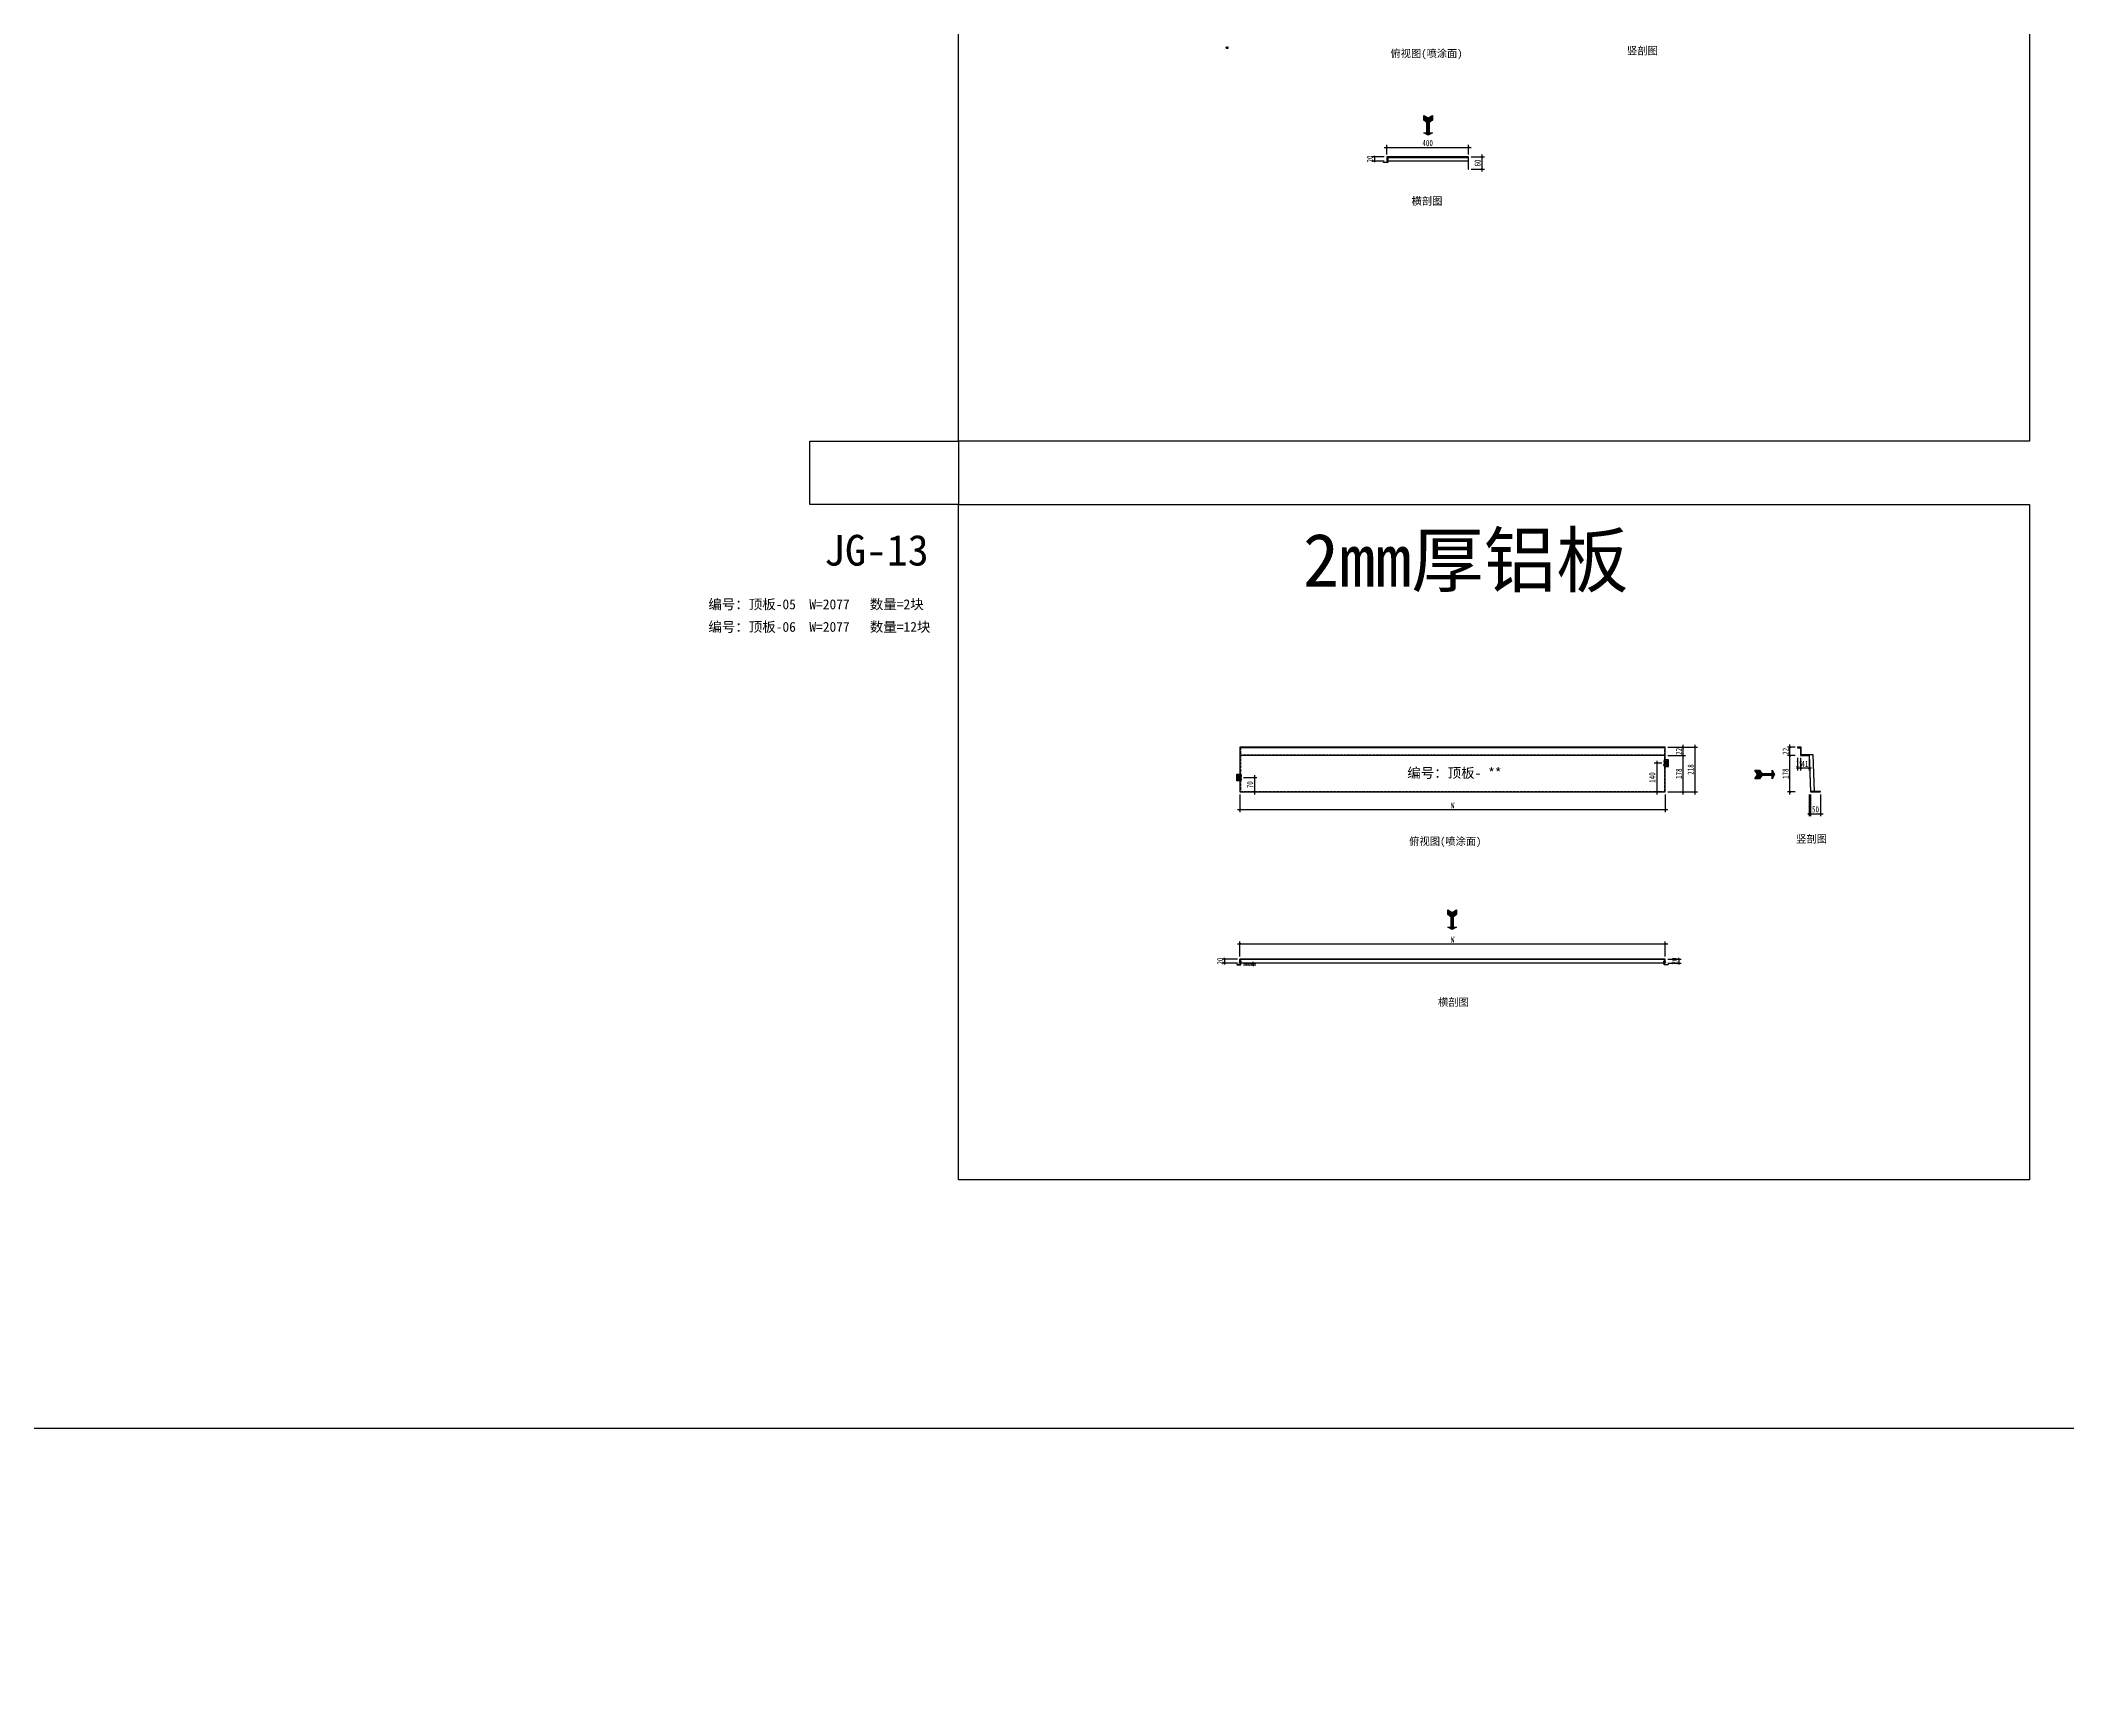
# Model space of a CAD drawing. Header units: millimetres. Extents: x 1519249 to 1604651, y -416196 to -347833.
# Drawn here: x 1586174 to 1596069, y -399628 to -391557 of the extents above; entities that cross this region are included whole.
import ezdxf

# ---------------------------------------------------------------- set-up
doc = ezdxf.new("R2010")
doc.units = ezdxf.units.MM
doc.header["$LTSCALE"] = 1000
doc.header["$MEASUREMENT"] = 0
doc.linetypes.add('__DASH', pattern=[0.35, 0.25, -0.1])
doc.linetypes.add('CENTER', pattern=[2, 1.25, -0.25, 0.25, -0.25])
doc.layers.get('Defpoints').update_dxf_attribs({"color": 190})
for name, color, linetype in [('@@@@H @ 1', 2, 'Continuous'), ('BH-图层', 2, 'Continuous'), ('DIM_IDEN', 3, 'Continuous'), ('F-CASTFIX', 1, 'Continuous'), ('PUB_DIM', 3, 'Continuous'), ('XC', 3, 'Continuous'), ('穿孔铝板', 161, 'Continuous')]:
    doc.layers.add(name, color=color, linetype=linetype)
doc.styles.add('黑体', font='simhei.ttf', dxfattribs={"width": 0.7})
doc.dimstyles.new('副本 BZ-6', dxfattribs={"dimscale": 12, "dimtxt": 2.5, "dimasz": 0.5, "dimexe": 1, "dimexo": 1, "dimgap": 0.5, "dimtad": 1, "dimdec": 0, "dimdsep": 46, "dimtxsty": '黑体', "dimblk": 'ARCHTICK', "dimcen": 3, "dimdle": 1, "dimclrd": 1, "dimclre": 1, "dimclrt": 2, "dimadec": 1, "dimazin": 0, "dimtfac": 1, "dimtdec": 0, "dimtix": 1, "dimtmove": 2, "dimatfit": 3, "dimldrblk": 'DOTSMALL', "dimfxl": 0, "dimtolj": 1, "dimtzin": 0, "dimarcsym": 0})

# ---------------------------------------------------------------- blocks, each defined once
blk = doc.blocks.new('*U173')
h = blk.add_hatch(color=5)
h.set_gradient(color1=(0, 0, 255), rotation=180, one_color=1, tint=1)
h.paths.add_polyline_path([(0, 0), (0.144338, -0.25), (0.144338, -0.0625), (0.730662, -0.0625), (0.875, -0.25), (1.144338, -0.25), (1, 0), (1.144338, 0.25), (0.875, 0.25), (0.730662, 0.0625), (0.144338, 0.0625), (0.144338, 0.25)])
at = {"color": 0, "linetype": 'Continuous'}
blk.add_lwpolyline([(0, 0), (0.144338, -0.25), (0.144338, -0.0625), (0.730662, -0.0625), (0.875, -0.25), (1.144338, -0.25), (1, 0), (1.144338, 0.25), (0.875, 0.25), (0.730662, 0.0625), (0.144338, 0.0625), (0.144338, 0.25)], close=True, dxfattribs=at)
blk = doc.blocks.new('gfrgrthgthyjyj')
at = {"color": 138, "linetype": 'Continuous'}
for p, q in [((4444220, 665050), (4444210, 665050)), ((4444210, 665049), (4444210, 665050)), ((4444215, 665058), (4444213, 665059)), ((4444213, 665050), (4444213, 665056)), ((4444216, 665048), (4444214, 665048)), ((4444215, 665058), (4444217, 665059)), ((4444218, 665050), (4444218, 665056)), ((4444220, 665049), (4444220, 665050))]:
    blk.add_line(p, q, dxfattribs=at)
at = {"color": 1, "linetype": 'CENTER', "ltscale": 2.357948}
blk.add_line((4444215, 665047), (4444215, 665060), dxfattribs=at)
at = {"color": 138, "linetype": 'Continuous'}
for centre, radius, start, end in [((4444215, 665056), 8.16, 232.4452, 260.5544), ((4444213, 665058), 1.44, 62.1377, 270.0028), ((4444218, 665058), 1.44, 270.0028, 117.868), ((4444215, 665056), 8.16, 279.4513, 307.5604)]:
    blk.add_arc(centre, radius, start, end, dxfattribs=at)
blk = doc.blocks.new('_ArchTick')
at = {"color": 0, "linetype": 'ByBlock', "const_width": 0.5}
blk.add_lwpolyline([(-0.7, -0.7), (0.7, 0.7)], dxfattribs=at)
blk = doc.blocks.new('*D585')
at = {"color": 1, "lineweight": -2, "transparency": 16777216}
for p, q in [((1593157.6, -392125.2), (1593222.7, -392125.3)), ((1593210.7, -392113.3), (1593210.7, -392196.8)), ((1593157.6, -392184.8), (1593222.7, -392184.8))]:
    blk.add_line(p, q, dxfattribs=at)
at = {"layer": 'Defpoints', "color": 0, "transparency": 16777216}
for p in [(1593145.6, -392125.2), (1593145.6, -392184.8), (1593210.7, -392184.8)]:
    blk.add_point(p, dxfattribs=at)
at = {"color": 1, "lineweight": -2, "transparency": 16777216, "xscale": 6, "yscale": 6, "zscale": 6}
for p, rotation in [((1593210.7, -392125.3), 89.98876733695438), ((1593210.7, -392184.8), 269.9887673369544)]:
    blk.add_blockref('_ArchTick', p, dxfattribs=dict(at, rotation=rotation))
at = {"color": 2, "transparency": 16777216, "insert": (1593189.5, -392155), "char_height": 30, "attachment_point": 5, "rotation": 89.98877, "style": '黑体'}
blk.add_mtext('\\A1;60', dxfattribs=at)
blk = doc.blocks.new('_DotSmall')
at = {"color": 0, "linetype": 'ByBlock', "const_width": 0.5}
blk.add_lwpolyline([(-0.0625, 0, 1), (0.0625, 0, 1)], format="xyb", close=True, dxfattribs=at)
blk = doc.blocks.new('*D586')
at = {"color": 1, "lineweight": -2, "transparency": 16777216}
for p, q in [((1592733.6, -392125.2), (1592673.5, -392125.2)), ((1592733.6, -392145.2), (1592673.5, -392145.2)), ((1592685.5, -392125.2), (1592685.5, -392119.2)), ((1592685.5, -392125.2), (1592685.5, -392145.2)), ((1592685.5, -392145.2), (1592685.5, -392151.2))]:
    blk.add_line(p, q, dxfattribs=at)
at = {"layer": 'Defpoints', "color": 0, "transparency": 16777216}
for p in [(1592685.5, -392145.2), (1592745.6, -392125.2), (1592745.6, -392145.2)]:
    blk.add_point(p, dxfattribs=at)
at = {"color": 1, "lineweight": -2, "transparency": 16777216, "xscale": 6, "yscale": 6, "zscale": 6}
for p, rotation in [((1592685.5, -392125.2), 270), ((1592685.5, -392145.2), 90)]:
    blk.add_blockref('_ArchTick', p, dxfattribs=dict(at, rotation=rotation))
at = {"color": 2, "transparency": 16777216, "insert": (1592664.3, -392135.2), "char_height": 30, "attachment_point": 5, "rotation": 90, "style": '黑体'}
blk.add_mtext('\\A1;20', dxfattribs=at)
blk = doc.blocks.new('*D587')
at = {"color": 1, "lineweight": -2, "transparency": 16777216}
for p, q in [((1592733.6, -392078.9), (1593157.6, -392079)), ((1592745.6, -392113.2), (1592745.6, -392066.9)), ((1593145.6, -392113.3), (1593145.6, -392067))]:
    blk.add_line(p, q, dxfattribs=at)
at = {"layer": 'Defpoints', "color": 0, "transparency": 16777216}
for p in [(1592745.6, -392125.2), (1593145.6, -392079), (1593145.6, -392125.3)]:
    blk.add_point(p, dxfattribs=at)
at = {"color": 1, "lineweight": -2, "transparency": 16777216, "xscale": 6, "yscale": 6, "zscale": 6}
for p, rotation in [((1592745.6, -392078.9), 179.9867666804681), ((1593145.6, -392079), 359.9867666804681)]:
    blk.add_blockref('_ArchTick', p, dxfattribs=dict(at, rotation=rotation))
at = {"color": 2, "transparency": 16777216, "insert": (1592945.6, -392057.8), "char_height": 30, "attachment_point": 5, "rotation": 359.98677, "style": '黑体'}
blk.add_mtext('\\A1;400', dxfattribs=at)
blk = doc.blocks.new('*D591')
at = {"color": 1, "lineweight": -2, "transparency": 16777216}
for p, q in [((1592017, -395310.1), (1594117.6, -395310.1)), ((1592029, -395235.6), (1592029, -395322.1)), ((1594105.6, -395235.6), (1594105.6, -395322.1))]:
    blk.add_line(p, q, dxfattribs=at)
at = {"layer": 'Defpoints', "color": 0, "transparency": 16777216}
for p in [(1592029, -395223.6), (1594105.6, -395223.6), (1594105.6, -395310.1)]:
    blk.add_point(p, dxfattribs=at)
at = {"color": 1, "lineweight": -2, "transparency": 16777216, "xscale": 6, "yscale": 6, "zscale": 6, "rotation": 180}
blk.add_blockref('_ArchTick', (1592029, -395310.1), dxfattribs=at)
at = {"color": 1, "lineweight": -2, "transparency": 16777216, "xscale": 6, "yscale": 6, "zscale": 6}
blk.add_blockref('_ArchTick', (1594105.6, -395310.1), dxfattribs=at)
at = {"color": 2, "transparency": 16777216, "insert": (1593067.3, -395289.1), "char_height": 30, "attachment_point": 5, "style": '黑体'}
blk.add_mtext('\\A1;W', dxfattribs=at)
blk = doc.blocks.new('grgthyj')
at = {"layer": 'XC', "color": 165}
for p, q in [((-1090874.5, 362332.3), (-1090874.5, 362300.3)), ((-1090866.9, 362308.3), (-1090866.9, 362324.3)), ((-1090860.9, 362308.3), (-1090860.9, 362324.3))]:
    blk.add_line(p, q, dxfattribs=at)
blk.add_lwpolyline([(-1090876.9, 362332.3), (-1090876.9, 362300.3), (-1090856.9, 362300.3), (-1090856.9, 362332.3)], close=True, dxfattribs=at)
for centre, start, end in [((-1090863.9, 362324.3), 0, 180), ((-1090863.9, 362308.3), 180, 0)]:
    blk.add_arc(centre, 3, start, end, dxfattribs=at)
at = {"layer": 'DIM_IDEN', "color": 8, "yscale": 0.7812485824527613, "zscale": 0.7812485824527613, "rotation": 90}
for p, xscale in [((-571302.3, -3109712.8), 0.7812485824527613), ((-571302.3, 3834345.4), -0.7812485824527613)]:
    blk.add_blockref('gfrgrthgthyjyj', p, dxfattribs=dict(at, xscale=xscale))
blk = doc.blocks.new('*D592')
at = {"color": 1, "lineweight": -2, "transparency": 16777216}
for p, q in [((1592045.9, -395153.6), (1592112.4, -395153.6)), ((1592045.9, -395223.6), (1592112.4, -395223.6)), ((1592100.4, -395141.6), (1592100.4, -395235.6))]:
    blk.add_line(p, q, dxfattribs=at)
at = {"layer": 'Defpoints', "color": 0, "transparency": 16777216}
for p in [(1592033.9, -395153.6), (1592033.9, -395223.6), (1592100.4, -395223.6)]:
    blk.add_point(p, dxfattribs=at)
at = {"color": 1, "lineweight": -2, "transparency": 16777216, "xscale": 6, "yscale": 6, "zscale": 6}
for p, rotation in [((1592100.4, -395153.6), 90), ((1592100.4, -395223.6), 270)]:
    blk.add_blockref('_ArchTick', p, dxfattribs=dict(at, rotation=rotation))
at = {"color": 2, "transparency": 16777216, "insert": (1592079.2, -395188.6), "char_height": 30, "attachment_point": 5, "rotation": 90, "style": '黑体'}
blk.add_mtext('\\A1;70', dxfattribs=at)
blk = doc.blocks.new('*D593')
at = {"color": 1, "lineweight": -2, "transparency": 16777216}
for p, q in [((1594117.6, -396039.3), (1594183.1, -396039.3)), ((1594117.6, -396059.3), (1594183.1, -396059.3)), ((1594171.1, -396039.3), (1594171.1, -396033.3)), ((1594171.1, -396039.3), (1594171.1, -396059.3)), ((1594171.1, -396059.3), (1594171.1, -396065.3))]:
    blk.add_line(p, q, dxfattribs=at)
at = {"layer": 'Defpoints', "color": 0, "transparency": 16777216}
for p in [(1594105.6, -396039.3), (1594105.6, -396059.3), (1594171.1, -396059.3)]:
    blk.add_point(p, dxfattribs=at)
at = {"color": 1, "lineweight": -2, "transparency": 16777216, "xscale": 6, "yscale": 6, "zscale": 6}
for p, rotation in [((1594171.1, -396039.3), 270), ((1594171.1, -396059.3), 90)]:
    blk.add_blockref('_ArchTick', p, dxfattribs=dict(at, rotation=rotation))
at = {"color": 2, "transparency": 16777216, "insert": (1594150, -396049.3), "char_height": 30, "attachment_point": 5, "rotation": 90, "style": '黑体'}
blk.add_mtext('\\A1;20', dxfattribs=at)
blk = doc.blocks.new('*D588')
at = {"color": 1, "lineweight": -2, "transparency": 16777216}
for p, q in [((1592017, -396039.3), (1591942.4, -396039.3)), ((1592017, -396059.3), (1591942.4, -396059.3)), ((1591954.4, -396039.3), (1591954.4, -396033.3)), ((1591954.4, -396039.3), (1591954.4, -396059.3)), ((1591954.4, -396059.3), (1591954.4, -396065.3))]:
    blk.add_line(p, q, dxfattribs=at)
at = {"layer": 'Defpoints', "color": 0, "transparency": 16777216}
for p in [(1591954.4, -396059.3), (1592029, -396039.3), (1592029, -396059.3)]:
    blk.add_point(p, dxfattribs=at)
at = {"color": 1, "lineweight": -2, "transparency": 16777216, "xscale": 6, "yscale": 6, "zscale": 6}
for p, rotation in [((1591954.4, -396039.3), 270), ((1591954.4, -396059.3), 90)]:
    blk.add_blockref('_ArchTick', p, dxfattribs=dict(at, rotation=rotation))
at = {"color": 2, "transparency": 16777216, "insert": (1591933.3, -396049.3), "char_height": 30, "attachment_point": 5, "rotation": 90, "style": '黑体'}
blk.add_mtext('\\A1;20', dxfattribs=at)
blk = doc.blocks.new('*D589')
at = {"color": 1, "lineweight": -2, "transparency": 16777216}
for p, q in [((1592046, -396059.3), (1592106.1, -396059.3)), ((1592046, -396067.3), (1592106.1, -396067.3)), ((1592094.1, -396059.3), (1592094.1, -396053.3)), ((1592094.1, -396059.3), (1592094.1, -396067.3)), ((1592094.1, -396067.3), (1592094.1, -396073.3))]:
    blk.add_line(p, q, dxfattribs=at)
at = {"layer": 'Defpoints', "color": 0, "transparency": 16777216}
for p in [(1592034, -396059.3), (1592034, -396067.3), (1592094.1, -396067.3)]:
    blk.add_point(p, dxfattribs=at)
at = {"color": 1, "lineweight": -2, "transparency": 16777216, "xscale": 6, "yscale": 6, "zscale": 6}
for p, rotation in [((1592094.1, -396059.3), 270), ((1592094.1, -396067.3), 90)]:
    blk.add_blockref('_ArchTick', p, dxfattribs=dict(at, rotation=rotation))
at = {"color": 2, "transparency": 16777216, "insert": (1592073.1, -396063.3), "char_height": 30, "attachment_point": 5, "rotation": 90, "style": '黑体'}
blk.add_mtext('\\A1;8', dxfattribs=at)
blk = doc.blocks.new('*D590')
at = {"color": 1, "lineweight": -2, "transparency": 16777216}
for p, q in [((1592017, -395965.3), (1594117.6, -395965.3)), ((1592029, -396027.3), (1592029, -395953.3)), ((1594105.6, -396027.3), (1594105.6, -395953.3))]:
    blk.add_line(p, q, dxfattribs=at)
at = {"layer": 'Defpoints', "color": 0, "transparency": 16777216}
for p in [(1594105.6, -395965.3), (1592029, -396039.3), (1594105.6, -396039.3)]:
    blk.add_point(p, dxfattribs=at)
at = {"color": 1, "lineweight": -2, "transparency": 16777216, "xscale": 6, "yscale": 6, "zscale": 6, "rotation": 180}
blk.add_blockref('_ArchTick', (1592029, -395965.3), dxfattribs=at)
at = {"color": 1, "lineweight": -2, "transparency": 16777216, "xscale": 6, "yscale": 6, "zscale": 6}
blk.add_blockref('_ArchTick', (1594105.6, -395965.3), dxfattribs=at)
at = {"color": 2, "transparency": 16777216, "insert": (1593067.3, -395944.3), "char_height": 30, "attachment_point": 5, "style": '黑体'}
blk.add_mtext('\\A1;W', dxfattribs=at)
blk = doc.blocks.new('*D594')
at = {"color": 1, "lineweight": -2, "transparency": 16777216}
for p, q in [((1594814.1, -395235.6), (1594814.1, -395342.2)), ((1594864.1, -395235.6), (1594864.1, -395342.2)), ((1594802.1, -395330.2), (1594876.1, -395330.2))]:
    blk.add_line(p, q, dxfattribs=at)
at = {"layer": 'Defpoints', "color": 0, "transparency": 16777216}
for p in [(1594814.1, -395223.6), (1594864.1, -395223.6), (1594864.1, -395330.2)]:
    blk.add_point(p, dxfattribs=at)
at = {"color": 1, "lineweight": -2, "transparency": 16777216, "xscale": 6, "yscale": 6, "zscale": 6, "rotation": 180}
blk.add_blockref('_ArchTick', (1594814.1, -395330.2), dxfattribs=at)
at = {"color": 1, "lineweight": -2, "transparency": 16777216, "xscale": 6, "yscale": 6, "zscale": 6}
blk.add_blockref('_ArchTick', (1594864.1, -395330.2), dxfattribs=at)
at = {"color": 2, "transparency": 16777216, "insert": (1594839.1, -395309), "char_height": 30, "attachment_point": 5, "style": '黑体'}
blk.add_mtext('\\A1;50', dxfattribs=at)
blk = doc.blocks.new('*D595')
at = {"color": 1, "lineweight": -2, "transparency": 16777216}
for p, q in [((1594807.5, -395235.6), (1594807.5, -395342.2)), ((1594814.1, -395235.6), (1594814.1, -395342.2)), ((1594807.5, -395330.2), (1594801.5, -395330.2)), ((1594814.1, -395330.2), (1594807.5, -395330.2)), ((1594814.1, -395330.2), (1594820.1, -395330.2))]:
    blk.add_line(p, q, dxfattribs=at)
at = {"layer": 'Defpoints', "color": 0, "transparency": 16777216}
for p in [(1594807.5, -395223.6), (1594814.1, -395223.6), (1594807.5, -395330.2)]:
    blk.add_point(p, dxfattribs=at)
at = {"color": 1, "lineweight": -2, "transparency": 16777216, "xscale": 6, "yscale": 6, "zscale": 6}
blk.add_blockref('_ArchTick', (1594807.5, -395330.2), dxfattribs=at)
at = {"color": 1, "lineweight": -2, "transparency": 16777216, "xscale": 6, "yscale": 6, "zscale": 6, "rotation": 180}
blk.add_blockref('_ArchTick', (1594814.1, -395330.2), dxfattribs=at)
at = {"color": 2, "transparency": 16777216, "insert": (1594810.8, -395309.2), "char_height": 30, "attachment_point": 5, "style": '黑体'}
blk.add_mtext('\\A1;7', dxfattribs=at)
blk = doc.blocks.new('*D596')
at = {"color": 1, "lineweight": -2, "transparency": 16777216}
for p, q in [((1594739.6, -395046.1), (1594701.9, -395046.1)), ((1594713.9, -395235.6), (1594713.9, -395034.1)), ((1594739.6, -395223.6), (1594701.9, -395223.6))]:
    blk.add_line(p, q, dxfattribs=at)
at = {"layer": 'Defpoints', "color": 0, "transparency": 16777216}
for p in [(1594713.9, -395046.1), (1594751.6, -395046.1), (1594751.6, -395223.6)]:
    blk.add_point(p, dxfattribs=at)
at = {"color": 1, "lineweight": -2, "transparency": 16777216, "xscale": 6, "yscale": 6, "zscale": 6}
for p, rotation in [((1594713.9, -395046.1), 90), ((1594713.9, -395223.6), 270)]:
    blk.add_blockref('_ArchTick', p, dxfattribs=dict(at, rotation=rotation))
at = {"color": 2, "transparency": 16777216, "insert": (1594692.9, -395134.9), "char_height": 30, "attachment_point": 5, "rotation": 90, "style": '黑体'}
blk.add_mtext('\\A1;178', dxfattribs=at)
blk = doc.blocks.new('*D597')
at = {"color": 1, "lineweight": -2, "transparency": 16777216}
for p, q in [((1594819.5, -395107.7), (1594754.6, -395107.7)), ((1594766.6, -395058.1), (1594766.6, -395119.7)), ((1594807.5, -395058.1), (1594807.5, -395119.7))]:
    blk.add_line(p, q, dxfattribs=at)
at = {"layer": 'Defpoints', "color": 0, "transparency": 16777216}
for p in [(1594766.6, -395046.1), (1594766.6, -395107.7), (1594807.5, -395046.1)]:
    blk.add_point(p, dxfattribs=at)
at = {"color": 1, "lineweight": -2, "transparency": 16777216, "xscale": 6, "yscale": 6, "zscale": 6}
for p, rotation in [((1594766.6, -395107.7), 180.0000000003267), ((1594807.5, -395107.7), 3.266187320605241e-10)]:
    blk.add_blockref('_ArchTick', p, dxfattribs=dict(at, rotation=rotation))
at = {"color": 2, "transparency": 16777216, "insert": (1594787.1, -395086.7), "char_height": 30, "attachment_point": 5, "style": '黑体'}
blk.add_mtext('\\A1;41', dxfattribs=at)
blk = doc.blocks.new('*D598')
at = {"color": 1, "lineweight": -2, "transparency": 16777216}
for p, q in [((1594739.6, -395005.1), (1594701.9, -395005.1)), ((1594713.9, -395058.1), (1594713.9, -394993.1)), ((1594739.6, -395046.1), (1594701.9, -395046.1))]:
    blk.add_line(p, q, dxfattribs=at)
at = {"layer": 'Defpoints', "color": 0, "transparency": 16777216}
for p in [(1594713.9, -395005.1), (1594751.6, -395005.1), (1594751.6, -395046.1)]:
    blk.add_point(p, dxfattribs=at)
at = {"color": 1, "lineweight": -2, "transparency": 16777216, "xscale": 6, "yscale": 6, "zscale": 6}
for p, rotation in [((1594713.9, -395005.1), 90), ((1594713.9, -395046.1), 270)]:
    blk.add_blockref('_ArchTick', p, dxfattribs=dict(at, rotation=rotation))
at = {"color": 2, "transparency": 16777216, "insert": (1594692.9, -395025.6), "char_height": 30, "attachment_point": 5, "rotation": 90, "style": '黑体'}
blk.add_mtext('\\A1;22', dxfattribs=at)
blk = doc.blocks.new('*D599')
at = {"color": 1, "lineweight": -2, "transparency": 16777216}
for p, q in [((1594751.6, -395107.7), (1594745.6, -395107.7)), ((1594751.6, -395058.1), (1594751.6, -395119.7)), ((1594766.6, -395107.7), (1594751.6, -395107.7)), ((1594766.6, -395058.1), (1594766.6, -395119.7)), ((1594766.6, -395107.7), (1594772.6, -395107.7))]:
    blk.add_line(p, q, dxfattribs=at)
at = {"layer": 'Defpoints', "color": 0, "transparency": 16777216}
for p in [(1594751.6, -395046.1), (1594751.6, -395107.7), (1594766.6, -395046.1)]:
    blk.add_point(p, dxfattribs=at)
at = {"color": 1, "lineweight": -2, "transparency": 16777216, "xscale": 6, "yscale": 6, "zscale": 6}
for p, rotation in [((1594751.6, -395107.7), 1.334051855593058e-09), ((1594766.6, -395107.7), 180.0000000013341)]:
    blk.add_blockref('_ArchTick', p, dxfattribs=dict(at, rotation=rotation))
at = {"color": 2, "transparency": 16777216, "insert": (1594759.1, -395086.7), "char_height": 30, "attachment_point": 5, "rotation": 0, "style": '黑体'}
blk.add_mtext('\\A1;15', dxfattribs=at)
blk = doc.blocks.new('*D600')
at = {"color": 1, "lineweight": -2, "transparency": 16777216}
for p, q in [((1594117.6, -395046.1), (1594205.1, -395046.1)), ((1594193.1, -395235.6), (1594193.1, -395034.1)), ((1594117.6, -395223.6), (1594205.1, -395223.6))]:
    blk.add_line(p, q, dxfattribs=at)
at = {"layer": 'Defpoints', "color": 0, "transparency": 16777216}
for p in [(1594105.6, -395046.1), (1594193.1, -395046.1), (1594105.6, -395223.6)]:
    blk.add_point(p, dxfattribs=at)
at = {"color": 1, "lineweight": -2, "transparency": 16777216, "xscale": 6, "yscale": 6, "zscale": 6}
for p, rotation in [((1594193.1, -395046.1), 90), ((1594193.1, -395223.6), 270)]:
    blk.add_blockref('_ArchTick', p, dxfattribs=dict(at, rotation=rotation))
at = {"color": 2, "transparency": 16777216, "insert": (1594172.1, -395134.9), "char_height": 30, "attachment_point": 5, "rotation": 90, "style": '黑体'}
blk.add_mtext('\\A1;178', dxfattribs=at)
blk = doc.blocks.new('*D601')
at = {"color": 1, "lineweight": -2, "transparency": 16777216}
for p, q in [((1594117.6, -395005.6), (1594205.1, -395005.6)), ((1594193.1, -395058.1), (1594193.1, -394993.6)), ((1594117.6, -395046.1), (1594205.1, -395046.1))]:
    blk.add_line(p, q, dxfattribs=at)
at = {"layer": 'Defpoints', "color": 0, "transparency": 16777216}
for p in [(1594105.6, -395005.6), (1594193.1, -395005.6), (1594105.6, -395046.1)]:
    blk.add_point(p, dxfattribs=at)
at = {"color": 1, "lineweight": -2, "transparency": 16777216, "xscale": 6, "yscale": 6, "zscale": 6}
for p, rotation in [((1594193.1, -395005.6), 90), ((1594193.1, -395046.1), 270)]:
    blk.add_blockref('_ArchTick', p, dxfattribs=dict(at, rotation=rotation))
at = {"color": 2, "transparency": 16777216, "insert": (1594172.1, -395025.9), "char_height": 30, "attachment_point": 5, "rotation": 90, "style": '黑体'}
blk.add_mtext('\\A1;22', dxfattribs=at)
blk = doc.blocks.new('*D602')
at = {"color": 1, "lineweight": -2, "transparency": 16777216}
for p, q in [((1594117.6, -395005.3), (1594263.1, -395005.3)), ((1594251.1, -395235.6), (1594251.1, -394993.3)), ((1594117.6, -395223.6), (1594263.1, -395223.6))]:
    blk.add_line(p, q, dxfattribs=at)
at = {"layer": 'Defpoints', "color": 0, "transparency": 16777216}
for p in [(1594105.6, -395005.3), (1594251.1, -395005.3), (1594105.6, -395223.6)]:
    blk.add_point(p, dxfattribs=at)
at = {"color": 1, "lineweight": -2, "transparency": 16777216, "xscale": 6, "yscale": 6, "zscale": 6}
for p, rotation in [((1594251.1, -395005.3), 90), ((1594251.1, -395223.6), 270)]:
    blk.add_blockref('_ArchTick', p, dxfattribs=dict(at, rotation=rotation))
at = {"color": 2, "transparency": 16777216, "insert": (1594230.1, -395114.5), "char_height": 30, "attachment_point": 5, "rotation": 90, "style": '黑体'}
blk.add_mtext('\\A1;218', dxfattribs=at)
blk = doc.blocks.new('*D603')
at = {"color": 1, "lineweight": -2, "transparency": 16777216}
for p, q in [((1594088.7, -395083.9), (1594051.8, -395083.9)), ((1594063.8, -395071.9), (1594063.8, -395235.6)), ((1594088.7, -395223.6), (1594051.8, -395223.6))]:
    blk.add_line(p, q, dxfattribs=at)
at = {"layer": 'Defpoints', "color": 0, "transparency": 16777216}
for p in [(1594100.7, -395083.9), (1594063.8, -395223.6), (1594100.7, -395223.6)]:
    blk.add_point(p, dxfattribs=at)
at = {"color": 1, "lineweight": -2, "transparency": 16777216, "xscale": 6, "yscale": 6, "zscale": 6}
for p, rotation in [((1594063.8, -395083.9), 90), ((1594063.8, -395223.6), 270)]:
    blk.add_blockref('_ArchTick', p, dxfattribs=dict(at, rotation=rotation))
at = {"color": 2, "transparency": 16777216, "insert": (1594042.6, -395153.8), "char_height": 30, "attachment_point": 5, "rotation": 90, "style": '黑体'}
blk.add_mtext('\\A1;140', dxfattribs=at)

msp = doc.modelspace()

# ---------------------------------------------------------------- linework, layer by layer
at = {"color": 3}
for p, q in [((1594105.6, -395008.1), (1592029, -395008.1)), ((1594105.6, -395046.1), (1592029, -395046.1))]:
    msp.add_line(p, q, dxfattribs=at)
at = {"color": 1, "linetype": 'CENTER', "ltscale": 2.357948}
msp.add_line((1592026.7, -396053.2), (1592036.6, -396053.2), dxfattribs=at)
at = {"color": 138, "linetype": 'Continuous'}
for p, q in [((1592027.4, -396054.2), (1592027.4, -396052.2)), ((1592028.6, -396049.3), (1592029, -396049.3)), ((1592028.6, -396057.1), (1592029, -396057.1)), ((1592029, -396057.1), (1592029, -396049.3)), ((1592029, -396051.3), (1592034, -396051.3)), ((1592029, -396055.1), (1592034, -396055.1)), ((1592035.4, -396053.2), (1592036.1, -396051.8)), ((1592035.4, -396053.2), (1592036.1, -396054.5))]:
    msp.add_line(p, q, dxfattribs=at)
at = {"color": 6}
msp.add_lwpolyline([(1574688.9, -364054.6), (1599228.1, -364054.6), (1599228.1, -398330.1), (1574688.9, -398330.1)], close=True, dxfattribs=at)
at = {"color": 2}
for points in [[(1590654.6, -390216.4), (1595884.4, -390216.4), (1595884.4, -393512.6), (1590654.6, -393512.6)], [(1590654.6, -393820.7), (1595884.4, -393820.7), (1595884.4, -397116.9), (1590654.6, -397116.9)]]:
    msp.add_lwpolyline(points, close=True, dxfattribs=at)
at = {"color": 3}
for points in [[(1592029, -395223.6), (1594105.6, -395223.6), (1594105.6, -395005.6), (1592029, -395005.6)], [(1574688.9, -411623), (1599228.1, -411623), (1599228.1, -398330.1), (1574688.9, -398330.1)]]:
    msp.add_lwpolyline(points, close=True, dxfattribs=at)
for points in [[(1594864.1, -395223.6), (1594864.1, -395221.1), (1594816.6, -395221.1), (1594809.9, -395043.6), (1594769.1, -395043.6), (1594769.1, -395005.6), (1594751.6, -395005.6), (1594751.6, -395008.1), (1594766.6, -395008.1), (1594766.6, -395046.1), (1594807.5, -395046.1), (1594814.1, -395223.6), (1594864.1, -395223.6)], [(1594834, -395221.1), (1594827.4, -395043.6), (1594809.9, -395043.6)], [(1594105.6, -396059.3), (1594105.6, -396039.3), (1592029, -396039.3)], [(1592029, -396039.3), (1592029, -396059.3)], [(1592029, -396059.3), (1592029, -396039.3)], [(1594105.6, -396059.3), (1592029, -396059.3)], [(1594102.6, -396059.3), (1594102.6, -396042.3), (1592032, -396042.3)], [(1592032, -396059.3), (1592032, -396042.3)], [(1594105.6, -396059.3), (1594102.6, -396059.3)]]:
    msp.add_lwpolyline(points, dxfattribs=at)
at = {"color": 138, "linetype": 'Continuous'}
for centre, radius, start, end in [((1592033.7, -396053.2), 6.38, 142.44522, 170.55436), ((1592033.7, -396053.2), 6.38, 189.45131, 217.56044), ((1592035.1, -396051.3), 1.13, 332.13766, 180.00283), ((1592035.1, -396055.1), 1.13, 180.00283, 27.868)]:
    msp.add_arc(centre, radius, start, end, dxfattribs=at)
at = {"layer": 'F-CASTFIX', "color": 3}
for points in [[(1592748.6, -392145.3), (1592748.6, -392128.3), (1593142.6, -392128.2), (1593142.6, -392184.8), (1593145.6, -392184.8), (1593145.6, -392125.2), (1592745.6, -392125.2), (1592745.6, -392145.2)], [(1593142.6, -392145.2), (1592745.6, -392145.2)]]:
    msp.add_lwpolyline(points, dxfattribs=at)
at = {"layer": 'PUB_DIM', "color": 59, "linetype": '__DASH', "ltscale": 0.05}
for p, q in [((1592031.5, -395008.1), (1592031.5, -395221.1)), ((1594103.1, -395221.1), (1594103.1, -395008.1)), ((1594105.6, -395044.1), (1592029, -395044.1)), ((1592031.5, -395221.1), (1594103.1, -395221.1))]:
    msp.add_line(p, q, dxfattribs=at)
at = {"layer": 'PUB_DIM', "color": 1}
msp.add_lwpolyline([(1589929.5, -393512.6), (1590654.6, -393512.6), (1590654.6, -393820.7), (1589929.5, -393820.7)], close=True, dxfattribs=at)
msp.add_lwpolyline([(1589929.5, -393512.6), (1590654.6, -393512.6), (1590654.6, -393820.7), (1589929.5, -393820.7)], close=True, dxfattribs=at)
at = {"layer": '穿孔铝板', "lineweight": 25}
for points in [[(1592750.6, -392131.2), (1592750.6, -392153.2), (1592730.6, -392153.2), (1592730.6, -392151.2), (1592748.6, -392151.2), (1592748.6, -392131.2)], [(1592014, -396067.3), (1592034, -396067.3), (1592034, -396047.3), (1592032, -396047.3), (1592032, -396065.3), (1592014, -396065.3)], [(1594120.6, -396067.3), (1594100.6, -396067.3), (1594100.6, -396047.3), (1594102.6, -396047.3), (1594102.6, -396065.3), (1594120.6, -396065.3)]]:
    msp.add_lwpolyline(points, close=True, dxfattribs=at)

# ---------------------------------------------------------------- block references
at = {"color": 2}
msp.add_blockref('grgthyj', (2684977.7, -757400.2), dxfattribs=at)
at = {"color": 2, "xscale": -1}
msp.add_blockref('grgthyj', (501157, -757469.9), dxfattribs=at)
at = {"layer": '@@@@H @ 1'}
for p, xscale, yscale, zscale, rotation in [((1592947.5, -392019), -83.86607386508338, 83.86607386508338, 83.86607386508338, 270), ((1593065.6, -395895.8), -83.8660738650834, 83.8660738650834, 83.8660738650834, 269.8975694812702)]:
    msp.add_blockref('*U173', p, dxfattribs=dict(at, xscale=xscale, yscale=yscale, zscale=zscale, rotation=rotation))
at = {"layer": '@@@@H @ 1', "xscale": -83.86607386508338, "yscale": 83.86607386508338, "zscale": 83.86607386508338}
msp.add_blockref('*U173', (1594639.1, -395138.6), dxfattribs=at)
at = {"layer": 'DIM_IDEN', "color": 8, "yscale": 0.7812485824527613, "zscale": 0.7812485824527613}
for p, xscale, rotation in [((1072394.4, 3080445.3), 0.7812485824527613, 270), ((2113674.9, 3075983.6), -0.7812485824527613, 90)]:
    msp.add_blockref('gfrgrthgthyjyj', p, dxfattribs=dict(at, xscale=xscale, rotation=rotation))

# ---------------------------------------------------------------- texts
at = {"layer": 'BH-图层', "color": 6, "style": '黑体'}
for s, height, p in [('俯视图(喷涂面)', 36.9, (1592763.5, -391639.1)), ('竖剖图', 36.9, (1593918.8, -391625.5)), ('横剖图', 36.9, (1592866.8, -392358.8)), ('2mm厚铝板', 259.17, (1592336.6, -394221.9)), ('俯视图(喷涂面)', 36.9, (1592855.3, -395483.1)), ('竖剖图', 36.9, (1594744.3, -395471.9)), ('横剖图', 36.9, (1592995.8, -396268.2))]:
    msp.add_text(s, height=height, dxfattribs=at).set_placement(p)
at = {"layer": 'DIM_IDEN', "color": 2, "style": '黑体'}
msp.add_text('JG-13', height=150, dxfattribs=at).set_placement((1589999, -394119.3))
at = {"layer": 'DIM_IDEN', "color": 6, "style": '黑体'}
for s, p in [('编号：顶板-05  W=2077   数量=2块', (1589433.8, -394332.4)), ('编号：顶板-06  W=2077   数量=12块', (1589433.8, -394442.5))]:
    msp.add_text(s, height=48.246, dxfattribs=at).set_placement(p)
at = {"layer": 'DIM_IDEN', "color": 1, "style": '黑体'}
msp.add_text('编号：顶板- **', height=48.25, dxfattribs=at).set_placement((1592845.9, -395155.1))

# ---------------------------------------------------------------- dimensions: what is measured, and where the dimension line sits
at = {"color": 6}
for p1, p2, distance, picture, middle in [((1592745.6, -392125.2), (1593145.6, -392125.3), 46.3, '*D587', (1592945.6, -392057.8)), ((1592745.6, -392125.2), (1592745.6, -392145.2), -60.1, '*D586', (1592664.3, -392135.2)), ((1593145.6, -392125.2), (1593145.6, -392184.8), 65.1, '*D585', (1593189.5, -392155)), ((1594105.6, -395223.6), (1594105.6, -395005.3), -145.4, '*D602', (1594230.1, -395114.5)), ((1594100.7, -395083.9), (1594100.7, -395223.6), -37, '*D603', (1594042.6, -395153.8)), ((1594751.6396005, -395223.6077577), (1594751.6396005, -395046.1077577), 37.761221, '*D596', (1594692.8783796, -395134.8577578)), ((1594766.6, -395046.1), (1594751.6, -395046.1), 61.6, '*D599', (1594759.1, -395086.7)), ((1594807.5, -395046.1), (1594766.6, -395046.1), 61.6, '*D597', (1594787.1, -395086.7)), ((1592033.9, -395153.6), (1592033.9, -395223.6), 66.5, '*D592', (1592079.2, -395188.6)), ((1594814.1, -395223.6), (1594807.5, -395223.6), 106.6, '*D595', (1594810.8, -395309.2)), ((1594814.1, -395223.6), (1594864.1, -395223.6), -106.6, '*D594', (1594839.1, -395309)), ((1592029, -396039.3), (1592029, -396059.3), -74.6, '*D588', (1591933.3, -396049.3)), ((1592034, -396059.3), (1592034, -396067.3), 60.1, '*D589', (1592073.1, -396063.3)), ((1594105.6, -396039.3), (1594105.6, -396059.3), 65.5, '*D593', (1594150, -396049.3))]:
    dim = msp.add_aligned_dim(p1=p1, p2=p2, distance=distance, dimstyle='副本 BZ-6', dxfattribs=at)
    dim.commit()
    dim.dimension.update_dxf_attribs({"geometry": picture, "text_midpoint": middle})
for p1, p2, distance, text, picture, middle in [((1594105.6, -395046.1), (1594105.6, -395005.6), -87.4, '22', '*D601', (1594172.1, -395025.9)), ((1594751.6, -395046.1), (1594751.6, -395005.1), 37.8, '22', '*D598', (1594692.9, -395025.6)), ((1594105.6, -395223.6), (1594105.6, -395046.1), -87.4, '178', '*D600', (1594172.1, -395134.9)), ((1592029, -395223.6), (1594105.6, -395223.6), -86.5, 'W', '*D591', (1593067.3, -395289.1)), ((1592029, -396039.3), (1594105.6, -396039.3), 74, 'W', '*D590', (1593067.3, -395944.3))]:
    dim = msp.add_aligned_dim(p1=p1, p2=p2, distance=distance, text=text, dimstyle='副本 BZ-6', dxfattribs=at)
    dim.commit()
    dim.dimension.update_dxf_attribs({"geometry": picture, "text_midpoint": middle})

doc.saveas('drawing.dxf')
